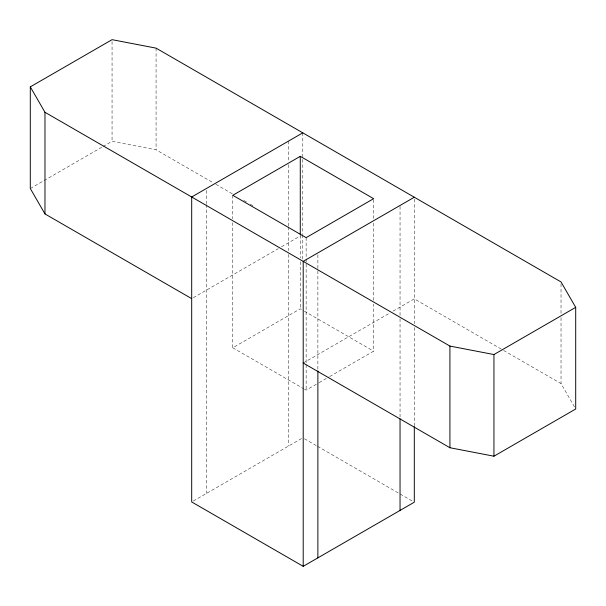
<?xml version="1.0" encoding="UTF-8"?>
<svg xmlns="http://www.w3.org/2000/svg" width="606" height="606" viewBox="0 0 606 606"><rect width="100%" height="100%" fill="white"/><g stroke="black" fill="none" stroke-linecap="round" stroke-linejoin="round"><path stroke-width="0.45" stroke-dasharray="3.03 2.27" d="M30.3 188.519L102.247 146.985M103.065 146.516L112.057 141.319L156.075 149.796L212.63 182.444M193.329 297.705L278.29 248.649M281.555 246.763L300.341 235.916M232.78 222.591L232.78 347.776L300.273 308.81L303.53 310.696M303.205 363.024L389.794 313.029M393.067 311.143L414.307 298.879L502.828 349.995M304.507 389.188L306.136 390.135L318.339 383.09M319.15 382.621L328.906 376.985M329.725 376.515L373.629 351.169L373.629 304.106M193.329 501.01L302 438.267M215.91 184.338L232.303 193.806M243.779 200.427L247.059 202.321M250.339 204.214L253.611 206.108M503.647 350.465L561.027 383.59L574.753 407.368M304.348 311.166L373.629 351.169M232.78 347.776L303.697 388.719M304.432 438.759L316.733 445.857M317.552 446.327L412.663 501.245M561.027 283.82L561.027 313.938M561.027 317.703L561.027 383.59M414.307 199.109L414.307 323.748M414.307 327.52L414.307 425.715M400.043 206.404L400.043 317.817M400.043 318.764L400.043 416.951M373.629 199.624L373.629 218.455M373.629 223.16L373.629 300.341M317.877 254.793L317.877 269.897M317.877 270.837L317.877 369.978M306.136 237.65L306.136 363.782M306.136 364.721L306.136 390.135M302.795 132.85L302.795 234.499M302.795 234.817L302.795 259.368M300.273 235.393L300.273 257.982M300.273 261.747L300.273 308.81M288.532 141.084L288.532 160.908M288.532 164.688L288.532 226.061M288.532 227L288.532 250.604M288.532 254.384L288.532 446.046M232.78 195.299L232.78 218.827M206.366 190.413L206.366 203.631M206.366 204.57L206.366 493.481M156.075 48.139L156.075 149.796M112.057 41.549L112.057 141.319"/><path stroke-width="0.91" d="M191.693 298.644L44.973 213.933L30.3 188.519L30.3 86.87L112.057 39.67L156.075 48.139L561.027 281.941L575.7 307.348L575.7 409.005L493.943 456.204L449.925 447.736L303.205 363.024M302.795 132.85L191.693 196.995L191.693 501.95L303.205 566.33L414.307 502.192L414.307 426.654M300.273 156.333L232.78 195.299L306.136 237.65L373.629 198.685L300.273 156.333L300.273 234.454M414.307 197.23L303.205 261.375L303.205 566.33M30.3 86.87L44.973 112.284L449.925 346.079L493.943 354.555L575.7 307.348M493.943 354.555L493.943 456.204M449.925 346.079L449.925 447.736M400.043 418.837L400.043 510.426M317.877 370.917L317.877 557.861M44.973 112.284L44.973 213.933"/></g></svg>
